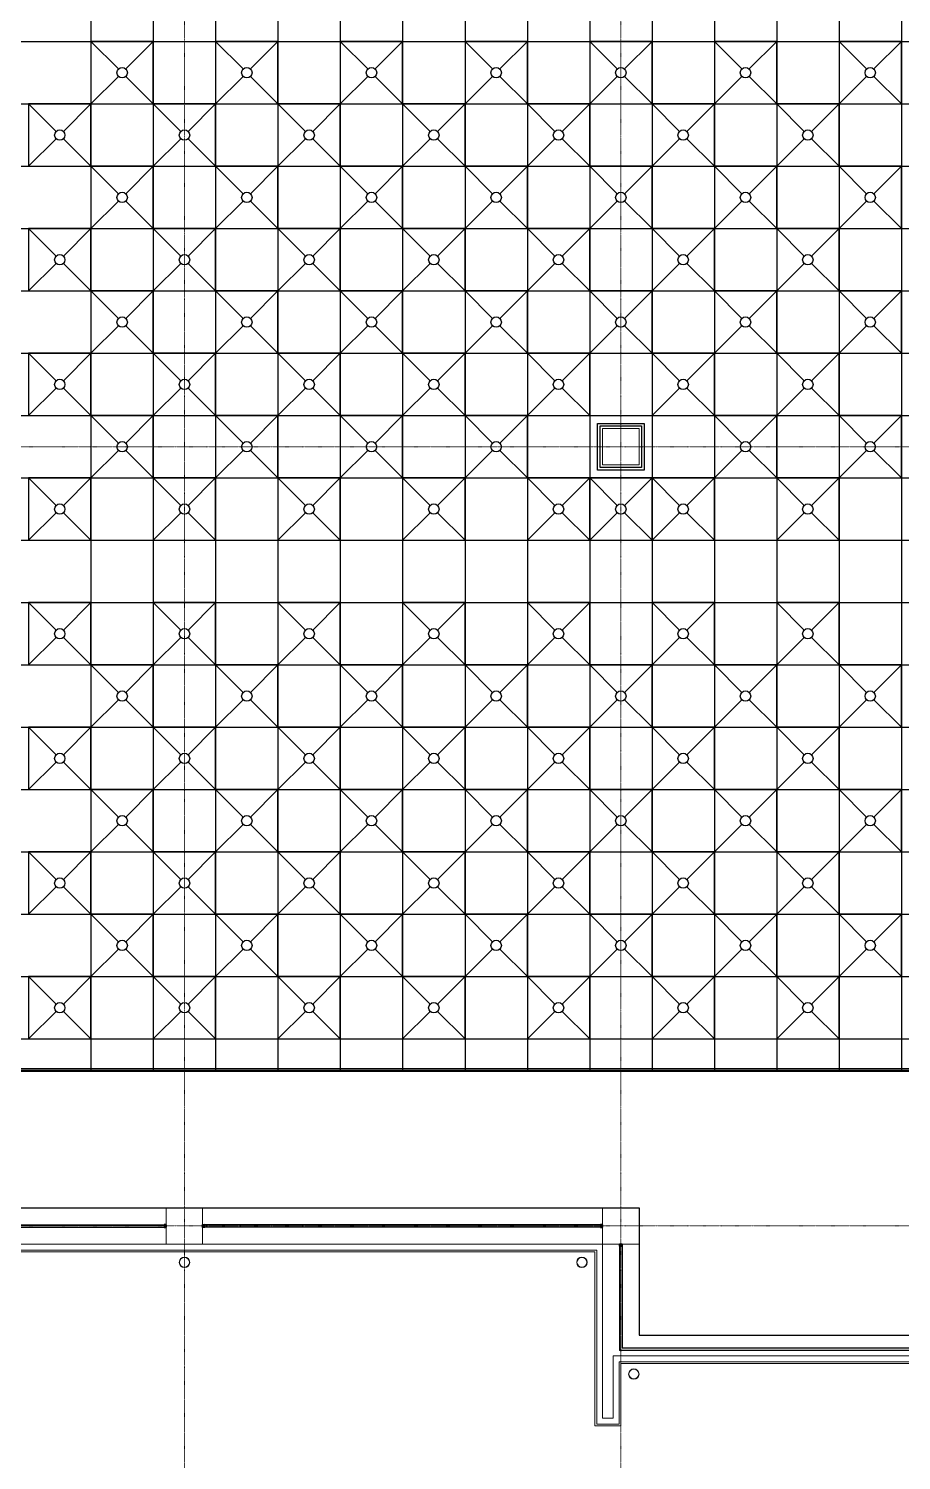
# Model space of a CAD drawing. Extents: x -32000 to 290600, y -111057 to 131250.
# Drawn here: x 115800 to 132600, y -4512 to 23048 of the extents above; entities that cross this region are included whole.
import ezdxf

# ---------------------------------------------------------------- set-up
doc = ezdxf.new("R2010")
doc.units = 0
doc.header["$LTSCALE"] = 5
doc.linetypes.add('H12PL3$0$JJP_三點線', pattern=[0.9, 0.3, -0.15, 0, -0.15, 0, -0.15, 0, -0.15])
for name, color, linetype in [('H12PL3$0$A-OBJE-MEP', 252, 'Continuous'), ('H12PL3$0$A-WALL-EX', 252, 'Continuous'), ('H12PL3$0$S-COL', 252, 'Continuous'), ('H12PL3$0$S-GRID', 252, 'Continuous'), ('XFDC30-200K$0$A-C-4500 (200K)', 139, 'Continuous'), ('XFDH30-200K$0$A-FFU-1200x1200_(200k)', 140, 'Continuous'), ('XFDP30-200K$0$A-Partition-Col (200K)', 1, 'Continuous'), ('XFDP30-200K$0$A-W-P1S (200K)', 2, 'Continuous'), ('XFDP30-200K$0$A-W-R1 (Rockwool) (200K)', 2, 'Continuous')]:
    doc.layers.add(name, color=color, linetype=linetype)
doc.layers.add('XFDC30-200K$0$A-Area (200K)', color=171, linetype='Continuous', plot=False)
doc.layers.add('XFDP30-200K$0$A-Area (200K)', color=7, linetype='Continuous', plot=False)

# ---------------------------------------------------------------- blocks, each defined once
blk = doc.blocks.new('XFDP30-200K$0$TP1-50-Partition_Col-side')
blk.add_lwpolyline([(-2.5, -4), (-2.5, -3.9), (-2.6, -3.9), (-2.5, -3), (-2.5, -0.3), (-2.4, -0.2), (-0.7, -0.2), (-0.5, -0.2), (-0.1, -0.2), (0, -0.2), (0, -0.2), (0.5, -0.2), (0.6, -0.2), (2.4, -0.2), (2.5, -0.3), (2.5, -3), (2.6, -3.9), (2.5, -3.9), (2.5, -4), (2.7, -4), (2.7, 0), (-2.7, 0), (-2.7, -4)], close=True)
for points in [[(-1.6, -2.1), (-2.3, -2.1, 0.414213), (-2.4, -2.2), (-2.4, -3.6), (-2.5, -3.6), (-2.5, -2.2, -0.414213), (-2.3, -2), (-1.6, -2), (-1.6, -2.1)], [(1.6, -2.1), (2.3, -2.1, -0.414213), (2.4, -2.2), (2.4, -3.6), (2.5, -3.6), (2.5, -2.2, 0.414213), (2.3, -2), (1.6, -2), (1.6, -2.1)]]:
    blk.add_lwpolyline(points, format="xyb")
blk.add_lwpolyline([(2.2, -3.6), (-2.2, -3.6, -0.414214), (-2.3, -3.5), (-2.3, -2.6, -0.414214), (-2.2, -2.5), (-1.3, -2.5, 0.414214), (-1.1, -2.3), (-1.1, -2.2, 0.414214), (-1.3, -2.1), (-1.9, -2.1), (-1.9, -2.1), (-1.3, -2.1, -0.414214), (-1.2, -2.2), (-1.2, -2.3, -0.414214), (-1.3, -2.4), (-2.2, -2.4, 0.414214), (-2.4, -2.6), (-2.4, -3.5, 0.414214), (-2.2, -3.6), (2.2, -3.6, 0.414214), (2.4, -3.5), (2.4, -2.6, 0.414214), (2.2, -2.4), (1.3, -2.4, -0.414214), (1.2, -2.3), (1.2, -2.2, -0.414214), (1.3, -2.1), (1.9, -2.1), (1.9, -2.1), (1.3, -2.1, 0.414214), (1.1, -2.2), (1.1, -2.3, 0.414214), (1.3, -2.5), (2.2, -2.5, -0.414214), (2.3, -2.6), (2.3, -3.5, -0.414214)], format="xyb", close=True)
blk = doc.blocks.new('XFDP30-200K')
at = {"layer": 'XFDP30-200K$0$A-Area (200K)'}
blk.add_lwpolyline([(174600, 89650), (43650, 89650), (43650, 85450), (18450, 85450), (18450, 60390), (23000, 60390), (23000, 55815), (18449, 55815), (18449, 350), (127550, 350), (127550, -2100), (150850, -2100), (150850, 350), (174600, 350)], close=True, dxfattribs=at)
at = {"layer": 'XFDP30-200K$0$A-W-P1S (200K)'}
for p, q in [((167375, 2975, 0), (18575, 2975)), ((167375, 3025, 0), (18625, 3025))]:
    blk.add_line(p, q, dxfattribs=at)
for points in [[(126750, 15450), (127650, 15450), (127650, 14550), (126750, 14550)], [(126800, 15400), (127600, 15400), (127600, 14600), (126800, 14600)]]:
    blk.add_lwpolyline(points, close=True, dxfattribs=at)
at = {"layer": 'XFDP30-200K$0$A-W-R1 (Rockwool) (200K)'}
for p, q in [((110750, 25, 0), (118450, 25, 0)), ((126850, 25, 0), (119150, 25, 0)), ((110750, -25, 0), (118450, -25, 0)), ((126850, -25, 0), (119150, -25, 0)), ((127175, -350, 0), (127175, -2400, 0)), ((127225, -350, 0), (127225, -2350, 0)), ((151225, -2400, 0), (127175, -2400, 0)), ((151175, -2350, 0), (127225, -2350, 0))]:
    blk.add_line(p, q, dxfattribs=at)
at = {"layer": 'XFDP30-200K$0$A-Partition-Col (200K)', "yscale": 10, "zscale": 10}
for p, xscale, rotation in [((118450, 0, 0), 10, 270), ((119150, 0, 0), -10, 90), ((126850, 0), 10, 270)]:
    blk.add_blockref('XFDP30-200K$0$TP1-50-Partition_Col-side', p, dxfattribs=dict(at, xscale=xscale, rotation=rotation))
at = {"layer": 'XFDP30-200K$0$A-Partition-Col (200K)', "xscale": -10, "yscale": 10, "zscale": 10}
blk.add_blockref('XFDP30-200K$0$TP1-50-Partition_Col-side', (127200, -350), dxfattribs=at)
blk = doc.blocks.new('H12PL3')
at = {"layer": 'H12PL3$0$A-OBJE-MEP', "lineweight": 0, "flags": 128}
for points in [[(118895, -700, 1), (118705, -700, 1)], [(126545, -700, 1), (126355, -700, 1)], [(127545, -2850, 1), (127355, -2850, 1)]]:
    blk.add_lwpolyline(points, format="xyb", close=True, dxfattribs=at)
at = {"layer": 'H12PL3$0$A-OBJE-MEP', "lineweight": 0}
for centre in [(118800, -700), (126450, -700), (127450, -2850)]:
    blk.add_circle(centre, 100, dxfattribs=at)
at = {"layer": 'H12PL3$0$A-WALL-EX', "lineweight": 0}
for p, q in [((126700, -465), (83000, -465)), ((126735, -465), (126700, -465)), ((126735, -465), (126700, -465)), ((126735, -500), (126735, -465)), ((126735, -3815), (126735, -500)), ((127165, -2615), (127165, -2650)), ((127165, -2615), (127165, -2650)), ((127200, -2615), (127165, -2615)), ((127165, -2650), (127165, -3815)), ((151200, -2615), (127200, -2615)), ((126735, -3815), (126850, -3815)), ((126735, -3815), (126850, -3815)), ((127050, -3815), (126850, -3815)), ((127050, -3815), (127165, -3815)), ((127050, -3815), (127165, -3815))]:
    blk.add_line(p, q, dxfattribs=at)
at = {"layer": 'H12PL3$0$A-WALL-EX', "lineweight": 0, "flags": 128}
for points in [[(77050, -500), (126700, -500)], [(77050, -500), (126700, -500)], [(77050, -500), (126700, -500)], [(77050, -500), (126700, -500)], [(77050, -500), (126700, -500)], [(126735, -350), (83000, -350)], [(83000, -500), (126700, -500)], [(126700, -500), (126700, -3850)], [(126850, -350), (126735, -350)], [(126850, -3700), (126850, -350)], [(127050, -2500), (127050, -2615)], [(151350, -2500), (127050, -2500)], [(127050, -2615), (127050, -3700)], [(151200, -2650), (127200, -2650)], [(151200, -2650), (127200, -2650)], [(151200, -2650), (127200, -2650)], [(151200, -2650), (127200, -2650)], [(151200, -2650), (127200, -2650)], [(127200, -3850), (127200, -2650)], [(127200, -2650), (151200, -2650)], [(126700, -3850), (126735, -3850)], [(126735, -3850), (127165, -3850)], [(127050, -3700), (126850, -3700)], [(127200, -3850), (127165, -3850)]]:
    blk.add_lwpolyline(points, dxfattribs=at)
at = {"layer": 'H12PL3$0$S-COL', "lineweight": 0, "flags": 128}
for points in [[(126850, 14650), (127550, 14650), (127550, 15350), (126850, 15350)], [(126850, -350), (127550, -350), (127550, 350), (126850, 350)]]:
    blk.add_lwpolyline(points, close=True, dxfattribs=at)
blk.add_lwpolyline([(119150, -350), (119150, 350), (118450, 350), (118450, -350)], dxfattribs=at)
at = {"layer": 'H12PL3$0$S-GRID', "linetype": 'H12PL3$0$JJP_三點線', "lineweight": 0}
for p, q in [((118800, 128250), (118800, -28000)), ((127200, 128250), (127200, -28000)), ((-29000, 15000), (289600, 15000)), ((-29000, 0), (289600, 0))]:
    blk.add_line(p, q, dxfattribs=at)
blk.add_blockref('XFDP30-200K', (0, 0))
blk = doc.blocks.new('XFDH30-200K$0$FFU-1212')
for p, q in [((0, 120), (52.9, 67.1)), ((67.1, 67.1), (120, 120)), ((0, 0), (52.9, 52.9)), ((67.1, 52.9), (120, 0))]:
    blk.add_line(p, q)
blk.add_lwpolyline([(0, 0), (120, 0), (120, 120), (0, 120)], close=True)
blk.add_circle((60, 60), 10)
blk = doc.blocks.new('XFDH30-200K')
at = {"layer": 'XFDH30-200K$0$A-FFU-1200x1200_(200k)', "xscale": 10, "yscale": 10, "zscale": 10, "rotation": 90.00000000000001}
for p in [(118200, 21600, 0), (120600, 21600, 0), (123000, 21600, 0), (125400, 21600, 0), (127800, 21600, 0), (130200, 21600, 0), (132600, 21600, 0), (117000, 20400, 0), (119400, 20400, 0), (121800, 20400, 0), (124200, 20400, 0), (126600, 20400, 0), (129000, 20400, 0), (131400, 20400, 0), (118200, 19200, 0), (120600, 19200, 0), (123000, 19200, 0), (125400, 19200, 0), (127800, 19200, 0), (130200, 19200, 0), (132600, 19200, 0), (117000, 18000, 0), (119400, 18000, 0), (121800, 18000, 0), (124200, 18000, 0), (126600, 18000, 0), (129000, 18000, 0), (131400, 18000, 0), (118200, 16800, 0), (120600, 16800, 0), (123000, 16800, 0), (125400, 16800, 0), (127800, 16800, 0), (130200, 16800, 0), (132600, 16800, 0), (117000, 15600, 0), (119400, 15600, 0), (121800, 15600, 0), (124200, 15600, 0), (126600, 15600, 0), (129000, 15600, 0), (131400, 15600, 0), (118200, 14400, 0), (120600, 14400, 0), (123000, 14400, 0), (125400, 14400, 0), (130200, 14400, 0), (132600, 14400, 0), (117000, 13200, 0), (119400, 13200, 0), (121800, 13200, 0), (124200, 13200, 0), (126600, 13200, 0), (127800, 13200, 0), (129000, 13200, 0), (131400, 13200, 0), (117000, 10800, 0), (119400, 10800, 0), (121800, 10800, 0), (124200, 10800, 0), (126600, 10800, 0), (129000, 10800, 0), (131400, 10800, 0), (118200, 9600, 0), (120600, 9600, 0), (123000, 9600, 0), (125400, 9600, 0), (127800, 9600, 0), (130200, 9600, 0), (132600, 9600, 0), (117000, 8400, 0), (119400, 8400, 0), (121800, 8400, 0), (124200, 8400, 0), (126600, 8400, 0), (129000, 8400, 0), (131400, 8400, 0), (118200, 7200, 0), (120600, 7200, 0), (123000, 7200, 0), (125400, 7200, 0), (127800, 7200, 0), (130200, 7200, 0), (132600, 7200, 0), (117000, 6000, 0), (119400, 6000, 0), (121800, 6000, 0), (124200, 6000, 0), (126600, 6000, 0), (129000, 6000, 0), (131400, 6000, 0), (118200, 4800, 0), (120600, 4800, 0), (123000, 4800, 0), (125400, 4800, 0), (127800, 4800, 0), (130200, 4800, 0), (132600, 4800, 0), (117000, 3600, 0), (119400, 3600, 0), (121800, 3600, 0), (124200, 3600, 0), (126600, 3600, 0), (129000, 3600, 0), (131400, 3600, 0)]:
    blk.add_blockref('XFDH30-200K$0$FFU-1212', p, dxfattribs=at)
blk = doc.blocks.new('XFDC30-200K')
at = {"layer": 'XFDC30-200K$0$A-Area (200K)', "elevation": 0}
blk.add_lwpolyline([(18450, 3000), (166200, 3000), (166200, 13200), (174600, 13200), (174600, 87000), (43650, 87000), (43650, 85450), (18450, 85450), (18450, 60340), (22950, 60340), (22950, 55865), (18449, 55865)], close=True, dxfattribs=at)
at = {"layer": 'XFDC30-200K$0$A-C-4500 (200K)', "ltscale": 0.3}
for p, q in [((117000, 87000), (117000, 3000)), ((118200, 87000), (118200, 3000)), ((119400, 87000), (119400, 3000)), ((120600, 87000), (120600, 3000)), ((121800, 87000), (121800, 3000)), ((123000, 87000), (123000, 3000)), ((124200, 87000), (124200, 3000)), ((125400, 87000), (125400, 3000)), ((126600, 87000), (126600, 3000)), ((127800, 87000), (127800, 3000)), ((129000, 87000), (129000, 3000)), ((130200, 87000), (130200, 3000)), ((131400, 87000), (131400, 3000)), ((132600, 87000), (132600, 3000)), ((18600, 22800), (174600, 22800)), ((18600, 21600), (174600, 21600)), ((18600, 20400), (174600, 20400)), ((18600, 19200), (174600, 19200)), ((18600, 18000), (174600, 18000)), ((18600, 16800), (174600, 16800)), ((18600, 15600), (174600, 15600)), ((18600, 14400), (174600, 14400)), ((18600, 13200), (174600, 13200)), ((18600, 12000), (166200, 12000)), ((18600, 10800), (166200, 10800)), ((18600, 9600), (166200, 9600)), ((18600, 8400), (166200, 8400)), ((18600, 7200), (166200, 7200)), ((18600, 6000), (166200, 6000)), ((18600, 4800), (166200, 4800)), ((18600, 3600), (166200, 3600)), ((18600, 3000), (166200, 3000))]:
    blk.add_line(p, q, dxfattribs=at)

msp = doc.modelspace()

# ---------------------------------------------------------------- block references
for name in ['H12PL3', 'XFDC30-200K', 'XFDH30-200K']:
    msp.add_blockref(name, (0, 0))

doc.saveas('drawing.dxf')
